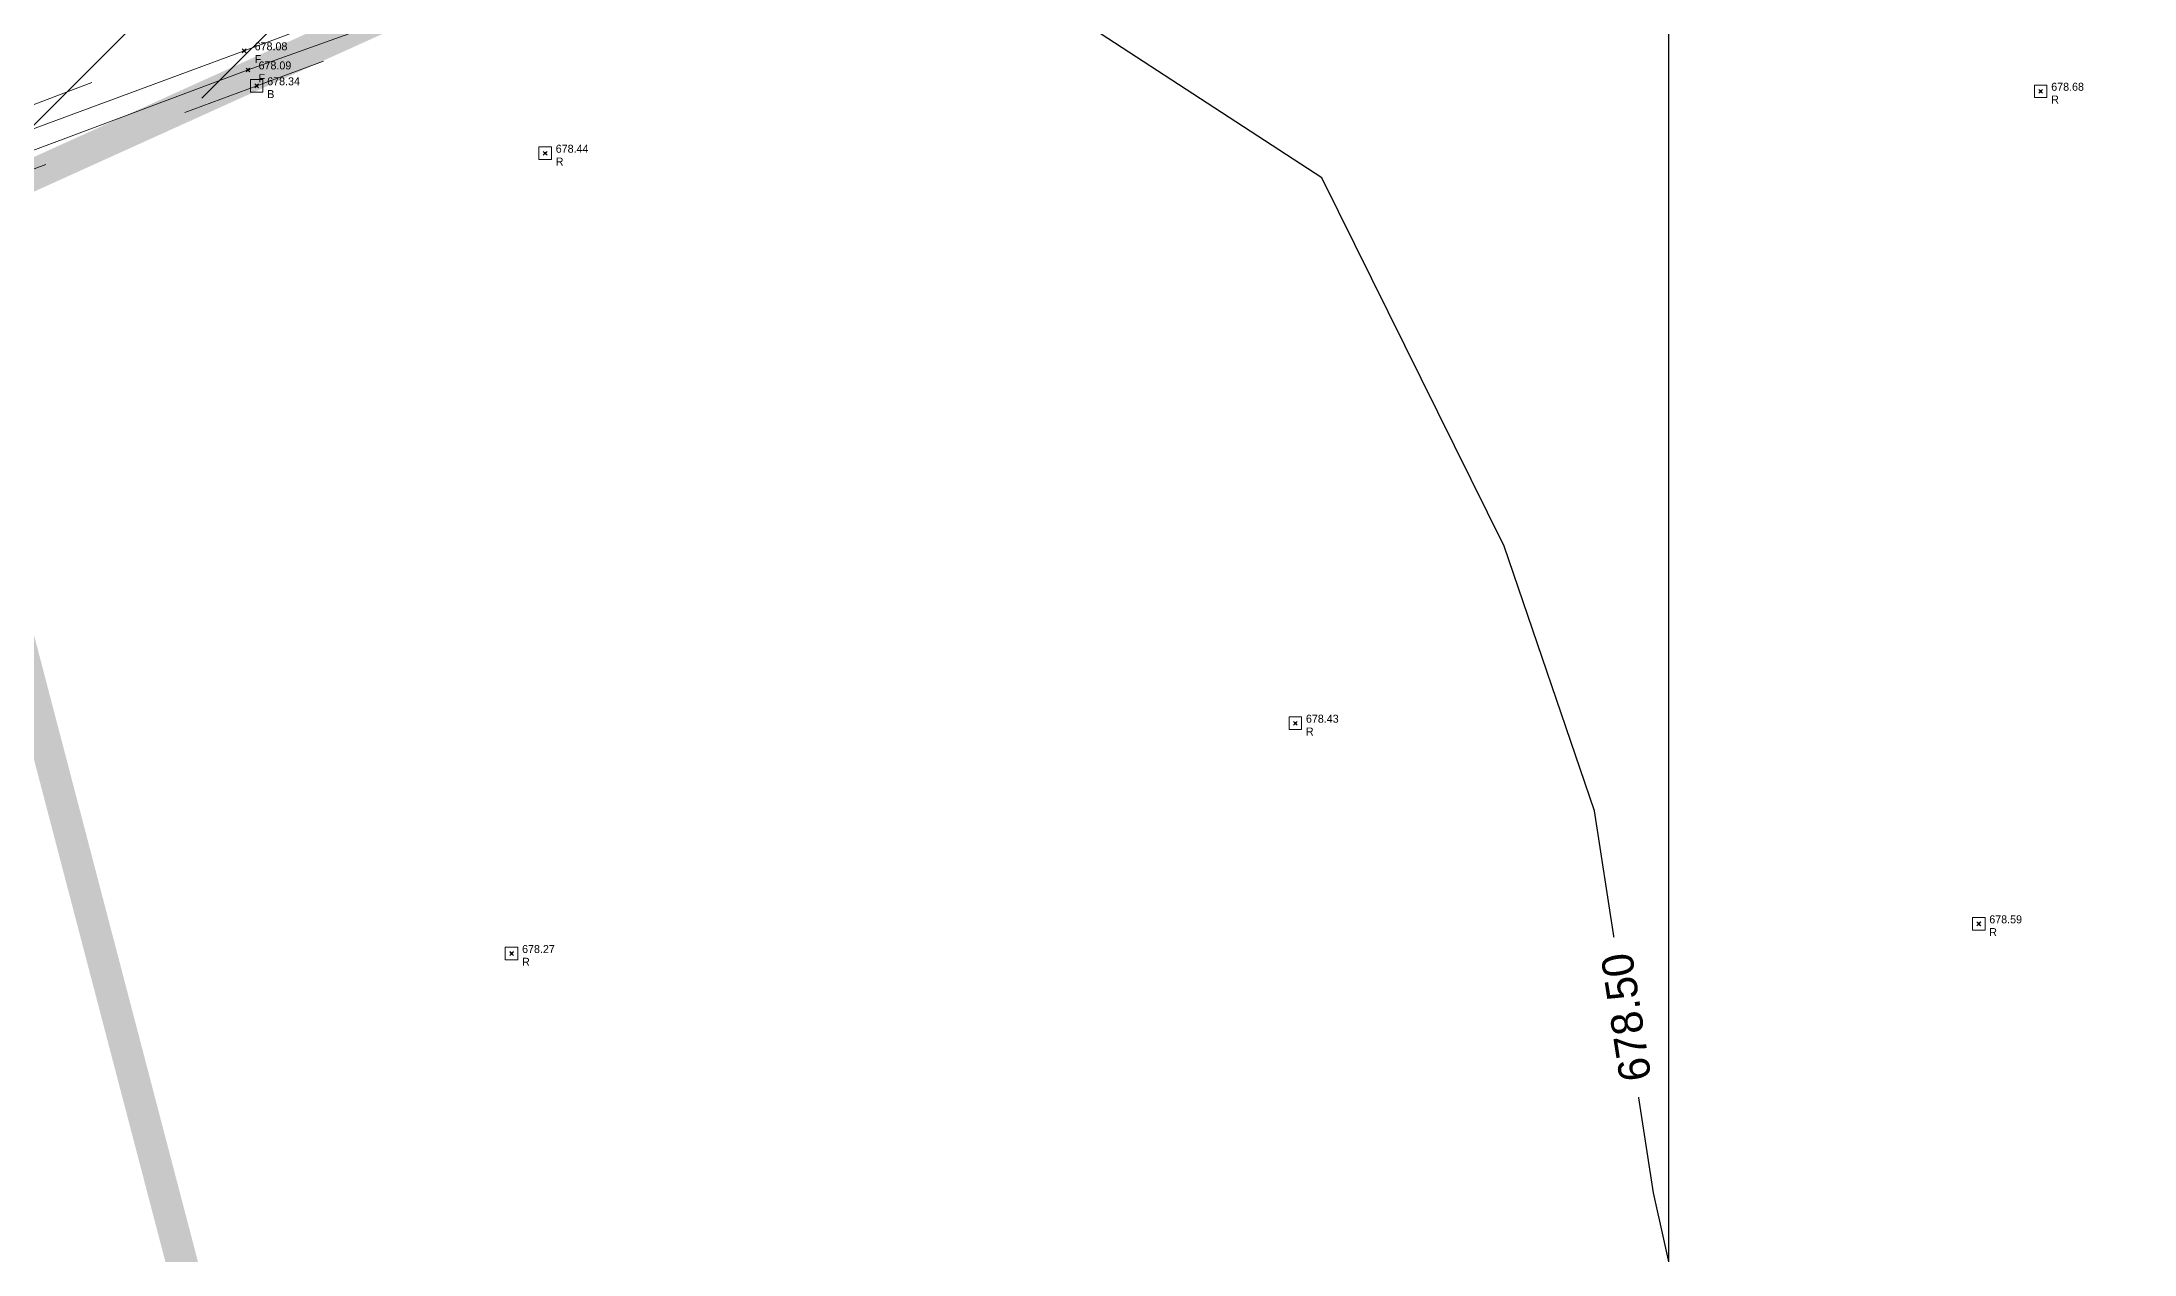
# Model space of a CAD drawing. Extents: x 350769 to 354978, y 6304672 to 6307963.
# Drawn here: x 352474.18 to 352507.38, y 6305718.19 to 6305737.43 of the extents above; entities that cross this region are included whole.
import ezdxf

# ---------------------------------------------------------------- set-up
doc = ezdxf.new("R2010")
doc.units = 0
doc.header["$PDMODE"] = 35
doc.header["$PDSIZE"] = 0.03
for name, pattern in [('4.0 - LO RECABARREN - DESNIVEL NUEVO$0$HIDDEN', [0.375, 0.25, -0.125]), ('CONTINUOS', [0]), ('DASHDOT', [1, 0.5, -0.25, 0, -0.25]), ('DASHED', [19.049999999999997, 12.7, -6.35]), ('PHANTOM', [23.500000000000004, 11.75, -2.35, 2.35, -2.35, 2.35, -2.35])]:
    doc.linetypes.add(name, pattern=pattern)
doc.layers.get('0').update_dxf_attribs({"linetype": 'CONTINUOUS'})
doc.layers.get('Defpoints').update_dxf_attribs({"linetype": 'CONTINUOUS'})
for name, color, linetype in [('02_Geo ext_Acotamiento', 7, 'CONTINUOUS'), ('03_S2_Pav ext_Borde vereda', 7, 'CONTINUOUS'), ('1-CANAL', 150, 'PHANTOM'), ('1-coordenadas', 8, 'CONTINUOUS'), ('3-CANAL_FDO', 4, 'CONTINUOUS'), ('C-TINN', 5, 'CONTINUOUS'), ('C-TOPO-MINR', 8, 'CONTINUOUS'), ('V-NODE DIC 2005', 4, 'CONTINUOUS'), ('V-NODE-TEXT DIC 2005', 2, 'CONTINUOUS')]:
    doc.layers.add(name, color=color, linetype=linetype)
doc.layers.add('0_ASD_LINEA OFICIAL', color=253, linetype='DASHDOT', lineweight=20)
doc.layers.add('0_ASD_TOPOGRAFIA_ELEMENTOS', color=7, linetype='CONTINUOS', lineweight=5, true_color=0xbdbdbd)
doc.styles.add('ROMANS', font='romans.shx', dxfattribs={"width": 0.65})
doc.dimstyles.new('Principal', dxfattribs={"dimscale": 0, "dimtxt": 2, "dimasz": 2, "dimexe": 1, "dimexo": 1, "dimtad": 1, "dimrnd": 0.05, "dimzin": 1, "dimtxsty": 'ROMANS', "dimcen": 2.5, "dimclrt": 2, "dimaunit": 2, "dimadec": 0, "dimazin": 0, "dimtfac": 1, "dimtmove": 0, "dimatfit": 3, "dimfxl": 1, "dimfxlon": 1, "dimarcsym": 0})

# ---------------------------------------------------------------- blocks, each defined once
blk = doc.blocks.new('COORDENADAS')
at = {"layer": '1-coordenadas'}
blk.add_line((320, -900.625), (320, -0.625), dxfattribs=at)
blk = doc.blocks.new('*D1236')
at = {"layer": '02_Geo ext_Acotamiento', "color": 0, "lineweight": -2, "transparency": 16777216}
blk.add_line((352474.0451364769, 6305972.496012908), (352473.118785715, 6305978.179346178), dxfattribs=at)
at = {"layer": '02_Geo ext_Acotamiento', "color": 0, "transparency": 16777216}
blk.add_solid([(352473.2832816129, 6305978.206158067), (352472.954289817, 6305978.152534289), (352472.9579143815, 6305979.166321564)], dxfattribs=at)
at = {"layer": 'Defpoints', "color": 0, "transparency": 16777216}
for p in [(352472.9579143815, 6305979.166321564), (352596.0415848349, 6305224.025236828)]:
    blk.add_point(p, dxfattribs=at)
at = {"layer": '02_Geo ext_Acotamiento', "color": 2, "transparency": 16777216, "insert": (352474.5820595946, 6305974.84452452), "char_height": 1, "attachment_point": 5, "rotation": 279.2574751368675, "style": 'ROMANS'}
blk.add_mtext('R765,10', dxfattribs=at)
blk = doc.blocks.new('A$C27410629')
at = {"true_color": 0x136734, "transparency": 33554559}
h = blk.add_hatch(dxfattribs=at)
h.set_pattern_fill('ANSI31', color=116, scale=0.5)
h.set_pattern_definition([(45, (-8759.562515186517, -519.1035735587502), (-1.122532015133644, 1.122532015133644), [])])
h.paths.add_polyline_path([(137.5068959888558, 1252.464406617455, 0.1176268807227723), (109.8147584422568, 1254.193915082657, 0.06692451075002814), (94.44469839795602, 1249.334472017372, 0.3153492887079504), (64.30173641118381, 1196.270282113329, 0.02268268711599586), (65.7292635223912, 1185.310127003227), (112.3603922077091, 1218.953454515778), (153.4782689701005, 1161.962272479494), (172.1053089193083, 1139.480769404351), (187.9579650288579, 1141.807885415954), (193.565073162812, 1120.465553675225), (224.197974734232, 1050.129297271156), (250.6203797236194, 989.4787086543838), (268.1526288855184, 972.7353945672494, 7.254700715645028e-06), (291.4898137452492, 983.2987389690225), (238.1945199318034, 1105.633967029937), (205.2934048173047, 1181.112163638985), (177.0531538182076, 1197.651557407602)])
at = {"layer": '0_ASD_LINEA OFICIAL', "ltscale": 8, "const_width": 0.5}
blk.add_lwpolyline([(250.6203797236194, 989.4787086543838), (268.1526288854875, 972.7353945673531, 7.254700715664111e-06), (291.4898137452146, 983.2987389692971), (291.4898137452146, 983.2987389692971), (238.1945199318034, 1105.633967029937), (205.2934048173047, 1181.112163638985), (177.0531538182076, 1197.651557407602), (137.6146324061954, 1252.315079214)], format="xyb", dxfattribs=at)
blk.add_lwpolyline([(268.1613721232861, 972.69601591426), (289.6555380246718, 890.5330674027191), (266.4367317288015, 884.4595944140392), (116.6628894377427, 844.8028320895937)], dxfattribs=at)
blk = doc.blocks.new('*U1327')
at = {"color": 0, "linetype": 'ByBlock', "lineweight": -2, "transparency": 16777216}
blk.add_point((0, 0), dxfattribs=at)
blk = doc.blocks.new('*U4070', base_point=(352477.637, 6305736.655))
at = {"layer": 'V-NODE-TEXT DIC 2005', "linetype": 'ByBlock', "char_height": 0.127}
for s, insert, attachment_point in [('678.34', (352477.8037893219, 6305736.725710678), 4), ('B', (352477.8037893219, 6305736.587210678), 1)]:
    blk.add_mtext(s, dxfattribs=dict(at, insert=insert, attachment_point=attachment_point))
blk = doc.blocks.new('*U4071', base_point=(352477.637, 6305736.655))
at = {"layer": 'V-NODE-TEXT DIC 2005', "color": 2, "lineweight": -2}
blk.add_blockref('*U4070', (352477.637, 6305736.655), dxfattribs=at)
blk = doc.blocks.new('*U3798', base_point=(352477.438, 6305737.21))
at = {"layer": 'V-NODE-TEXT DIC 2005', "linetype": 'ByBlock', "char_height": 0.127}
for s, insert, attachment_point in [('678.08', (352477.6047893219, 6305737.280710678), 4), ('F', (352477.6047893219, 6305737.142210678), 1)]:
    blk.add_mtext(s, dxfattribs=dict(at, insert=insert, attachment_point=attachment_point))
blk = doc.blocks.new('*U3799', base_point=(352477.438, 6305737.21))
at = {"layer": 'V-NODE-TEXT DIC 2005', "color": 2, "lineweight": -2}
blk.add_blockref('*U3798', (352477.438, 6305737.21), dxfattribs=at)
blk = doc.blocks.new('*U3784', base_point=(352477.5, 6305736.907))
at = {"layer": 'V-NODE-TEXT DIC 2005', "linetype": 'ByBlock', "char_height": 0.127}
for s, insert, attachment_point in [('678.09', (352477.6667893219, 6305736.977710677), 4), ('F', (352477.6667893219, 6305736.839210678), 1)]:
    blk.add_mtext(s, dxfattribs=dict(at, insert=insert, attachment_point=attachment_point))
blk = doc.blocks.new('*U3785', base_point=(352477.5, 6305736.907))
at = {"layer": 'V-NODE-TEXT DIC 2005', "color": 2, "lineweight": -2}
blk.add_blockref('*U3784', (352477.5, 6305736.907), dxfattribs=at)
blk = doc.blocks.new('*U3148', base_point=(352494.122, 6305726.54))
at = {"layer": 'V-NODE-TEXT DIC 2005', "linetype": 'ByBlock', "char_height": 0.127}
for s, insert, attachment_point in [('678.43', (352494.2887893218, 6305726.610710678), 4), ('R', (352494.2887893218, 6305726.472210678), 1)]:
    blk.add_mtext(s, dxfattribs=dict(at, insert=insert, attachment_point=attachment_point))
blk = doc.blocks.new('*U3149', base_point=(352494.122, 6305726.54))
at = {"layer": 'V-NODE-TEXT DIC 2005', "color": 2, "lineweight": -2}
blk.add_blockref('*U3148', (352494.122, 6305726.54), dxfattribs=at)
blk = doc.blocks.new('*U3136', base_point=(352505.949, 6305736.57))
at = {"layer": 'V-NODE-TEXT DIC 2005', "linetype": 'ByBlock', "char_height": 0.127}
for s, insert, attachment_point in [('678.68', (352506.1157893219, 6305736.640710678), 4), ('R', (352506.1157893219, 6305736.502210679), 1)]:
    blk.add_mtext(s, dxfattribs=dict(at, insert=insert, attachment_point=attachment_point))
blk = doc.blocks.new('*U3137', base_point=(352505.949, 6305736.57))
at = {"layer": 'V-NODE-TEXT DIC 2005', "color": 2, "lineweight": -2}
blk.add_blockref('*U3136', (352505.949, 6305736.57), dxfattribs=at)
blk = doc.blocks.new('*U3116', base_point=(352481.683, 6305722.884))
at = {"layer": 'V-NODE-TEXT DIC 2005', "linetype": 'ByBlock', "char_height": 0.127}
for s, insert, attachment_point in [('678.27', (352481.8497893219, 6305722.954710677), 4), ('R', (352481.8497893219, 6305722.816210678), 1)]:
    blk.add_mtext(s, dxfattribs=dict(at, insert=insert, attachment_point=attachment_point))
blk = doc.blocks.new('*U3117', base_point=(352481.683, 6305722.884))
at = {"layer": 'V-NODE-TEXT DIC 2005', "color": 2, "lineweight": -2}
blk.add_blockref('*U3116', (352481.683, 6305722.884), dxfattribs=at)
blk = doc.blocks.new('*U3112', base_point=(352482.216, 6305735.585))
at = {"layer": 'V-NODE-TEXT DIC 2005', "linetype": 'ByBlock', "char_height": 0.127}
for s, insert, attachment_point in [('678.44', (352482.3827893219, 6305735.655710678), 4), ('R', (352482.3827893219, 6305735.517210678), 1)]:
    blk.add_mtext(s, dxfattribs=dict(at, insert=insert, attachment_point=attachment_point))
blk = doc.blocks.new('*U3113', base_point=(352482.216, 6305735.585))
at = {"layer": 'V-NODE-TEXT DIC 2005', "color": 2, "lineweight": -2}
blk.add_blockref('*U3112', (352482.216, 6305735.585), dxfattribs=at)
blk = doc.blocks.new('*U3104', base_point=(352504.967, 6305723.357))
at = {"layer": 'V-NODE-TEXT DIC 2005', "linetype": 'ByBlock', "char_height": 0.127}
for s, insert, attachment_point in [('678.59', (352505.1337893219, 6305723.427710677), 4), ('R', (352505.1337893219, 6305723.289210678), 1)]:
    blk.add_mtext(s, dxfattribs=dict(at, insert=insert, attachment_point=attachment_point))
blk = doc.blocks.new('*U3105', base_point=(352504.967, 6305723.357))
at = {"layer": 'V-NODE-TEXT DIC 2005', "color": 2, "lineweight": -2}
blk.add_blockref('*U3104', (352504.967, 6305723.357), dxfattribs=at)
blk = doc.blocks.new('TOPOGRAFIA')
at = {"layer": '1-CANAL', "color": 9, "lineweight": 0, "true_color": 0xbdbdbd, "flags": 128}
blk.add_lwpolyline([(390567.7874313023, 6302629.726968976), (390568.7933053895, 6302640.353335585), (390569.5032077534, 6302651.739498049), (390570.0332008278, 6302661.87335957), (390570.3404330171, 6302672.527824193), (390570.9200001349, 6302683.642022093), (390571.384708163, 6302692.93981492), (390572.2061159554, 6302702.089924714), (390572.4911869941, 6302712.167668533), (390573.1779492759, 6302721.781975037), (390573.7393864989, 6302732.321388364), (390574.4299854904, 6302741.484577057), (390575.2318416465, 6302752.552239127), (390575.3033121274, 6302758.185814543), (390573.0718522092, 6302758.74132029), (390565.7306851263, 6302762.630388798), (390558.7736197595, 6302762.051794397), (390549.0972438263, 6302759.460128947), (390540.0564672482, 6302756.523326629), (390530.9565013482, 6302754.645597783), (390519.8370799266, 6302751.495777589), (390509.6309874514, 6302748.296447442), (390499.7658168014, 6302744.711654834), (390490.2838859749, 6302741.390809639), (390477.5892842489, 6302736.730812964), (390469.6975374671, 6302733.786763078), (390460.922840216, 6302731.04175959), (390452.3741603993, 6302728.107143023), (390438.3112020066, 6302722.868802995), (390431.421505773, 6302718.408649321), (390419.910031545, 6302710.976514963), (390412.1170090893, 6302707.006767993), (390402.1056951403, 6302701.336033119), (390395.1174877917, 6302696.907447786), (390381.3164958543, 6302693.365161583), (390369.8657504217, 6302691.897814984), (390358.9765223805, 6302690.521562948), (390351.0031557964, 6302689.869098149), (390338.8414098619, 6302688.974114449), (390330.3867591236, 6302688.811354215), (390318.2927097257, 6302688.652388299), (390310.613291328, 6302688.120270764), (390310.0966855077, 6302689.408636947), (390318.1340116923, 6302689.995077741), (390330.169367404, 6302689.858938504), (390338.5919291744, 6302690.268239398), (390350.9108952207, 6302691.364751847), (390358.4407624329, 6302692.05226386), (390369.6017145591, 6302693.031150796), (390381.4940860869, 6302694.408472998), (390394.4537224108, 6302697.80910211), (390401.4405788163, 6302702.026682289), (390411.5171579461, 6302708.091430432), (390419.4322256915, 6302711.748199851), (390430.8220329043, 6302719.202269052), (390437.8233826728, 6302723.765662681), (390451.8779620916, 6302729.106148648), (390460.5971269256, 6302731.881037763), (390469.27789955, 6302734.631533471), (390477.2184978019, 6302737.628814306), (390489.9281447073, 6302742.228564467), (390499.3824119762, 6302745.507843718), (390509.311526916, 6302749.088620381), (390519.6202899409, 6302752.392333278), (390530.7225388255, 6302755.531424819), (390539.6539100038, 6302757.750874046), (390548.7099535126, 6302760.57842015), (390558.8510331797, 6302763.210711202), (390565.6364366974, 6302763.686018578), (390573.6013963479, 6302759.590018119), (390575.3387790531, 6302759.411405869), (390576.0819090702, 6302766.592510435), (390577.196, 6302775.886), (390577.943, 6302782.884), (390578.269, 6302790.103999999), (390579.967, 6302802.039), (390581.351, 6302810.062999999)], dxfattribs=at)
at = {"layer": '1-coordenadas', "color": 9, "linetype": '4.0 - LO RECABARREN - DESNIVEL NUEVO$0$HIDDEN', "lineweight": 0, "ltscale": 50, "true_color": 0xbdbdbd}
blk.add_line((390500, 6302300), (390500, 6303200), dxfattribs=at)
at = {"layer": '3-CANAL_FDO', "color": 9, "lineweight": 0, "true_color": 0xbdbdbd}
for points in [[(390310.4686635279, 6302688.648634085), (390318.5221918582, 6302688.995787414), (390330.1737094285, 6302689.124776977), (390338.6399803791, 6302689.578389355), (390350.8962997452, 6302690.256843922), (390358.7202427536, 6302691.135710125), (390369.8714025814, 6302692.127754223), (390381.8171672742, 6302693.844271308), (390394.8729015145, 6302697.12435918), (390401.9070565613, 6302701.675230281), (390411.8353809763, 6302707.3472832), (390419.8658323607, 6302711.153239133), (390431.2165821096, 6302718.729944033), (390438.2534651091, 6302723.074745828), (390452.199739976, 6302728.333941427), (390460.8778005276, 6302731.291506314), (390469.5381945526, 6302734.01832265), (390477.4522720414, 6302736.983020527), (390490.2880618591, 6302741.59076854), (390499.5503868067, 6302745.064120317), (390509.6626692314, 6302748.653989417), (390519.8240214617, 6302751.87003215), (390530.9729621295, 6302754.926371789), (390540.1315247274, 6302756.904182736)], [(390539.9669453813, 6302757.246839472), (390530.8931815046, 6302755.255680233), (390519.7379387337, 6302752.054422399), (390509.5382901434, 6302748.882993441), (390499.4515921281, 6302745.329722673), (390490.0518097623, 6302742.017574055), (390477.3890763914, 6302737.28606229), (390469.4585409681, 6302734.355630087), (390460.8217469155, 6302731.603435782), (390452.0988043372, 6302728.779600486), (390438.1045519725, 6302723.58517494), (390431.0058174339, 6302718.998324828), (390419.7090932052, 6302711.48577009), (390411.5880502969, 6302707.706256089), (390401.6531214884, 6302701.807279434), (390394.6559481735, 6302697.506852642), (390381.6264312674, 6302694.051326316), (390369.77499048, 6302692.6063456), (390358.7536390098, 6302691.538230546), (390350.7969214902, 6302690.926506495), (390338.6541555718, 6302689.841197393), (390330.1536217942, 6302689.686166759), (390318.2747040863, 6302689.533785372), (390310.5033449296, 6302689.006128421)]]:
    blk.add_lwpolyline(points, dxfattribs=at)
at = {"layer": 'C-TINN', "color": 9, "linetype": 'Continuous', "lineweight": 0, "true_color": 0xbdbdbd}
for points, elevation in [([(390477.4892841, 6302736.630812657), (390477.4892841, 6302736.830812656), (390477.6892840999, 6302736.830812656), (390477.6892840999, 6302736.630812657), (390477.4892841, 6302736.630812657)], 678.3399999999999), ([(390505.8004636348, 6302736.543219078), (390505.8004636348, 6302736.743219078), (390506.0004636347, 6302736.743219078), (390506.0004636347, 6302736.543219078), (390505.8004636348, 6302736.543219078)], 678.68), ([(390482.0668566101, 6302735.55998611), (390482.0668566101, 6302735.759986109), (390482.2668566101, 6302735.759986109), (390482.2668566101, 6302735.55998611), (390482.0668566101, 6302735.55998611)], 678.4399999999999), ([(390493.9727194745, 6302726.514779613), (390493.9727194745, 6302726.714779613), (390494.1727194744, 6302726.714779613), (390494.1727194744, 6302726.514779613), (390493.9727194745, 6302726.514779613)], 678.43), ([(390504.8185308175, 6302723.331145948), (390504.8185308175, 6302723.531145947), (390505.0185308175, 6302723.531145947), (390505.0185308175, 6302723.331145948), (390504.8185308175, 6302723.331145948)], 678.5899999999999), ([(390481.534095, 6302722.858844668), (390481.534095, 6302723.058844667), (390481.734095, 6302723.058844667), (390481.734095, 6302722.858844668), (390481.534095, 6302722.858844668)], 678.2699999999999)]:
    blk.add_lwpolyline(points, dxfattribs=dict(at, elevation=elevation))
for p in [(390477.5892840999, 6302736.730812657, 678.3399999999999), (390505.9004636348, 6302736.643219078, 678.68), (390482.1668566101, 6302735.659986109, 678.4399999999999), (390494.0727194744, 6302726.614779613, 678.43), (390504.9185308175, 6302723.431145947, 678.5899999999999), (390481.634095, 6302722.958844667, 678.2699999999999)]:
    blk.add_point(p, dxfattribs=at)
at = {"layer": 'C-TOPO-MINR', "color": 9, "linetype": 'Continuous', "lineweight": -3, "true_color": 0xbdbdbd, "elevation": 678.5}
blk.add_lwpolyline([(390501.6223302132, 6302710.787295297), (390499.7556189811, 6302719.159594809), (390498.817761937, 6302725.221939884), (390497.3844878394, 6302729.422742663), (390494.490208348, 6302735.269408064), (390489.0513428335, 6302738.818876702), (390490.6933835943, 6302740.327363417), (390487.7449655123, 6302740.458810107), (390486.1728392805, 6302740.555335953), (390486.059991247, 6302740.828640719), (390483.0991692272, 6302744.219936325), (390486.5230131325, 6302745.445786264), (390486.8368571429, 6302748.356142857), (390490.5446818182, 6302751.977863637), (390491.7379555556, 6302753.589355555), (390482.8067954866, 6302751.58838787), (390481.2963205575, 6302750.959686412), (390476.0588429752, 6302748.913752066), (390473.367100629, 6302748.104845911)], dxfattribs=at)
at = {"layer": 'V-NODE DIC 2005', "color": 9, "lineweight": 0, "true_color": 0xbdbdbd, "rotation": 359.9963883938062}
for p in [(390477.3902360801, 6302737.285756205), (390477.4522169805, 6302736.982752297), (390477.5892010956, 6302736.730743662), (390505.9011956814, 6302736.643959032), (390482.1681336397, 6302735.660455029), (390494.0735634697, 6302726.61470456), (390504.9183628096, 6302723.431020957), (390481.6343330406, 6302722.959488652)]:
    blk.add_blockref('*U1327', p, dxfattribs=at)
at = {"layer": 'V-NODE-TEXT DIC 2005', "color": 9, "lineweight": 0, "true_color": 0xbdbdbd, "rotation": 359.9963883938062}
for name, p in [('*U3799', (390477.3902360801, 6302737.285756205)), ('*U3785', (390477.4522169805, 6302736.982752297)), ('*U4071', (390477.5892010956, 6302736.730743662)), ('*U3137', (390505.9011956814, 6302736.643959032)), ('*U3113', (390482.1681336397, 6302735.660455029)), ('*U3149', (390494.0735634697, 6302726.61470456)), ('*U3105', (390504.9183628096, 6302723.431020957)), ('*U3117', (390481.6343330406, 6302722.959488652))]:
    blk.add_blockref(name, p, dxfattribs=at)
at = {"layer": 'C-TOPO-MINR', "color": 9, "linetype": 'Continuous', "lineweight": 0, "true_color": 0xbdbdbd, "insert": (390499.324237194, 6302721.948063765, 678.5), "char_height": 0.5, "width": 2.500952380952381, "attachment_point": 5, "rotation": 98.7940599313644, "bg_fill": 3, "box_fill_scale": 1.0635, "bg_fill_color": 256, "bg_fill_true_color": 13158600, "bg_fill_transparency": 0}
blk.add_mtext('678.50', dxfattribs=at)
at = {"layer": '0_ASD_LINEA OFICIAL', "ltscale": 8, "const_width": 0.5}
blk.add_lwpolyline([(390427.742220837, 6302814.067302241), (390462.175169294, 6302752.281984893), (390383.0708512056, 6302730.60460566), (390309.799280958, 6302723.34933251), (390311.3694829855, 6302703.307175558), (390386.7450058985, 6302710.87060822), (390472.1157813581, 6302734.447625814), (390495.6666031898, 6302745.107885282), (390523.3047577998, 6302756.108814369), (390473.7988608223, 6302802.290811195, -0.151018922054954), (390428.284824325, 6302881.718520356), (390391.7076271252, 6302986.357196383, -0.03536723877870568), (390370.1826827545, 6302995.883561216, 0.281090384313248), (390309.6791110245, 6302995.975573557), (390362.1061406052, 6302925.87386779), (390362.1051407481, 6302925.873120026), (390363.124082257, 6302924.510663705, -0.03343587294185583), (390384.9297867847, 6302890.883640137), (390427.742220837, 6302814.067302241)], format="xyb", dxfattribs=at)
blk.add_lwpolyline([(390427.742220837, 6302814.067302241), (390462.175169294, 6302752.281984893), (390383.0708512056, 6302730.60460566), (390309.799280958, 6302723.34933251), (390311.3694829855, 6302703.307175558), (390386.7450058985, 6302710.87060822), (390472.1157813581, 6302734.447625814), (390495.6666031898, 6302745.107885282), (390523.3047577998, 6302756.108814369), (390473.7988608223, 6302802.290811195, -0.151018922054954), (390428.284824325, 6302881.718520356), (390391.7076271252, 6302986.357196383, -0.03536723877870568), (390370.1826827545, 6302995.883561216, 0.281090384313248), (390309.6791110245, 6302995.975573557), (390362.1061406052, 6302925.87386779), (390362.1051407481, 6302925.873120026), (390363.124082257, 6302924.510663705, -0.03343587294185583), (390384.9297867847, 6302890.883640137), (390427.742220837, 6302814.067302241)], format="xyb", dxfattribs=at)

msp = doc.modelspace()

# ---------------------------------------------------------------- block references
at = {"color": 252, "linetype": 'DASHED'}
msp.add_blockref('COORDENADAS', (352180, 6306200.625), dxfattribs=at)
at = {"layer": '03_S2_Pav ext_Borde vereda', "linetype": 'Continuous'}
msp.add_blockref('A$C27410629', (352203.9623478023, 6304761.713605438), dxfattribs=at)

# ---------------------------------------------------------------- dimensions: what is measured, and where the dimension line sits
at = {"layer": '02_Geo ext_Acotamiento'}
dim = msp.add_radius_dim(center=(352596.0415848349, 6305224.025236828), mpoint=(352472.9579143815, 6305979.166321564), dimstyle='Principal', override={"dimaunit": 0, "dimfxl": 0.22, "dimarcsym": 1}, dxfattribs=at)
dim.commit()
dim.dimension.update_dxf_attribs({"geometry": '*D1236', "text_midpoint": (352473.6861444369, 6305974.698495483), "dimtype": 164})

# ---------------------------------------------------------------- next in the draw order: block references
at = {"layer": '0_ASD_TOPOGRAFIA_ELEMENTOS', "color": 30, "true_color": 0xf26507}
msp.add_blockref('TOPOGRAFIA', (-38000, 3000), dxfattribs=at)

doc.saveas('drawing.dxf')
